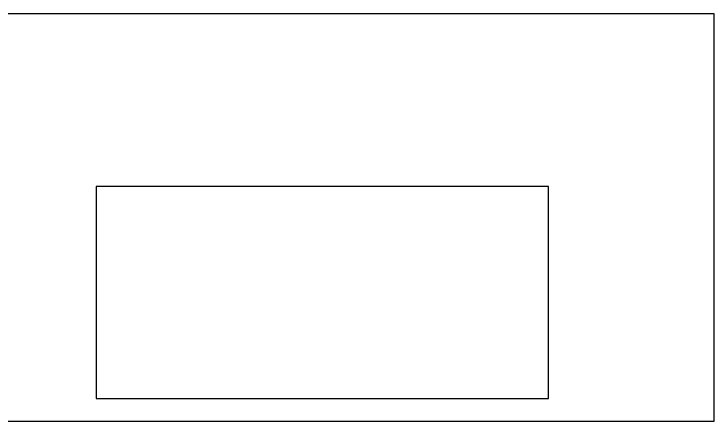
# Model space of a CAD drawing. Header units: millimetres. Extents: x -3500 to 12400, y 0 to 7340.
# Drawn here: x 8379 to 12400, y 5000 to 7340 of the extents above; entities that cross this region are included whole.
import ezdxf

# ---------------------------------------------------------------- set-up
doc = ezdxf.new("R2010")
doc.units = ezdxf.units.MM
doc.layers.add('레이져', color=7, linetype='Continuous')

msp = doc.modelspace()

# ---------------------------------------------------------------- linework, layer by layer
for p, q in [((12400, 7340), (5000, 7340)), ((12400, 5000), (12400, 7340)), ((5000, 5000), (12400, 5000))]:
    msp.add_line(p, q)
at = {"layer": '레이져'}
for p, q in [((11450, 6349), (8850, 6349)), ((8850, 6349), (8850, 5130)), ((11450, 5130), (11450, 6349)), ((8850, 5130), (11450, 5130))]:
    msp.add_line(p, q, dxfattribs=at)

doc.saveas('drawing.dxf')
